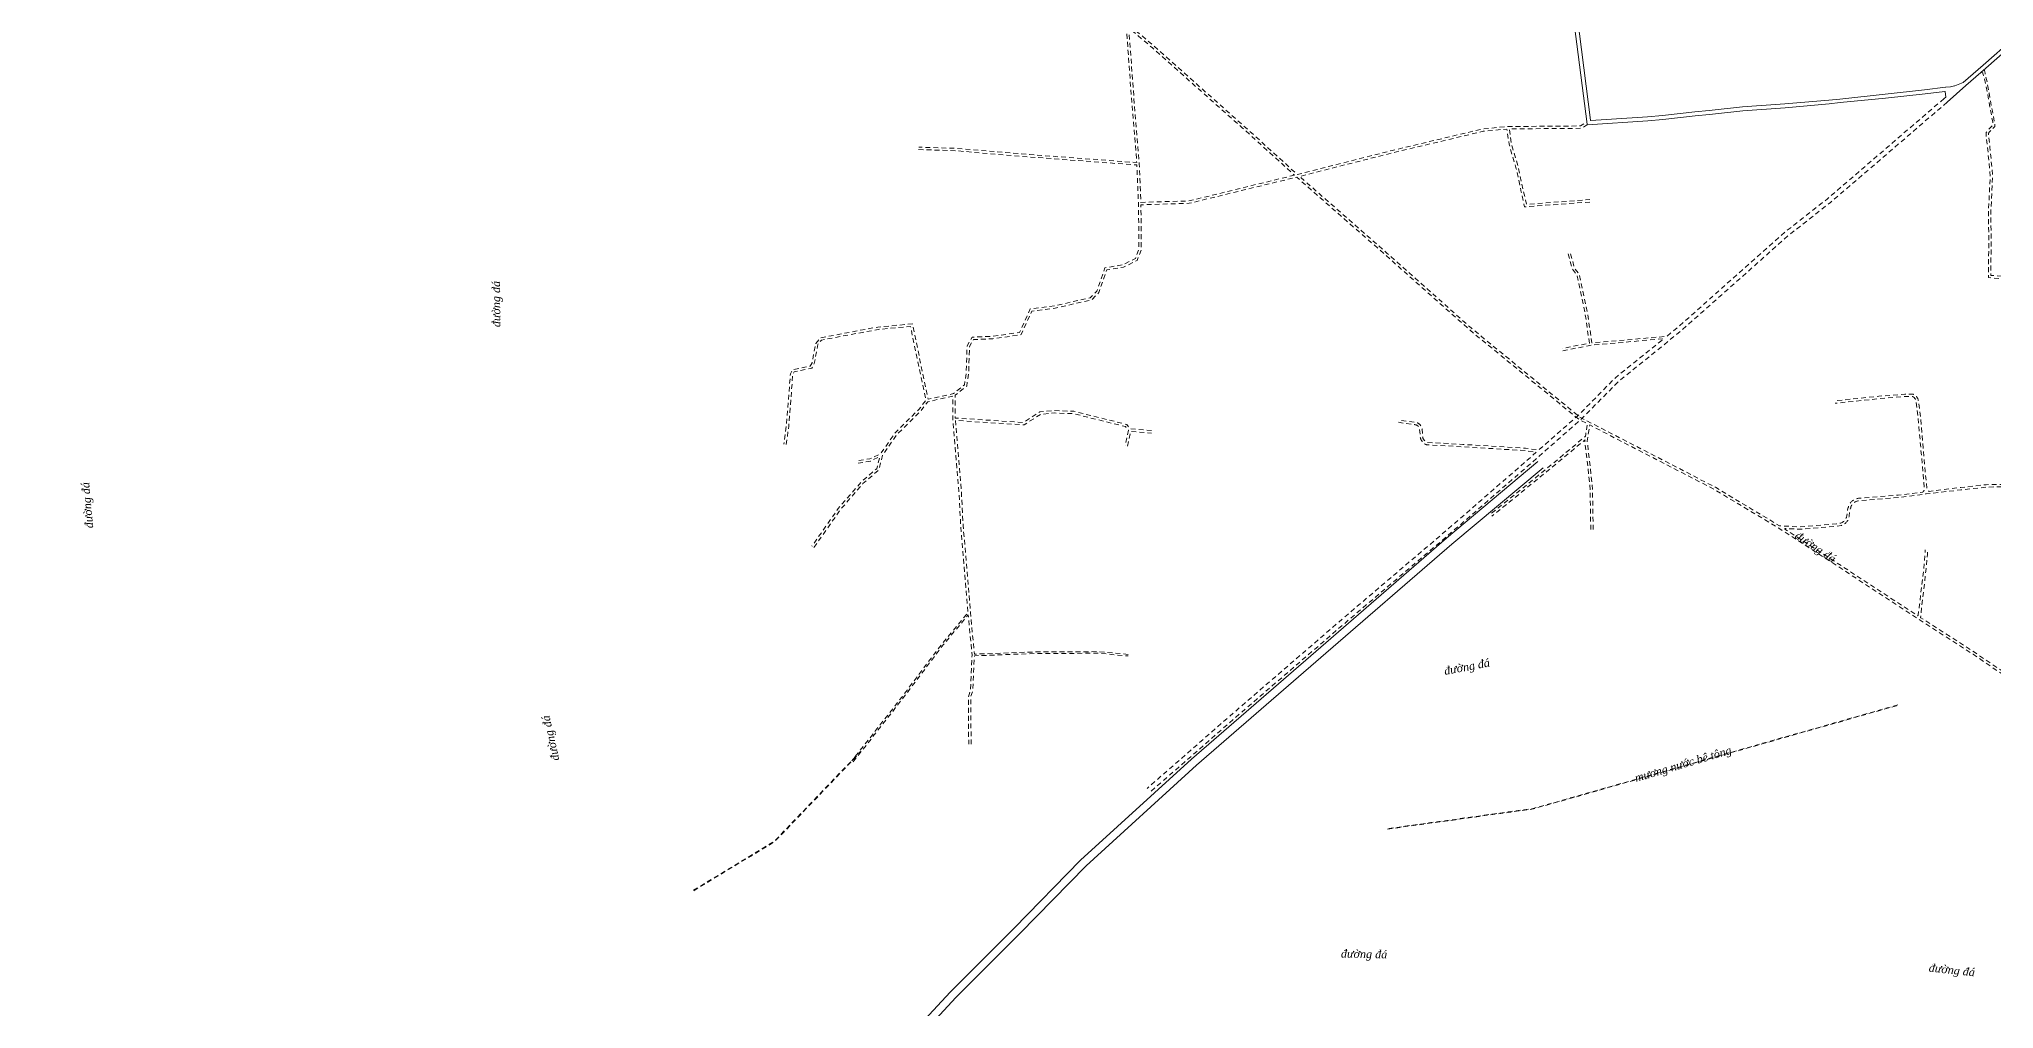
# Model space of a CAD drawing. Header units: metres. Extents: x 556238 to 587446, y 1177111 to 1219372.
# Drawn here: x 566224 to 568667, y 1206872 to 1208085 of the extents above; entities that cross this region are included whole.
import ezdxf

# ---------------------------------------------------------------- set-up
doc = ezdxf.new("R2010")
doc.units = ezdxf.units.M
doc.header["$MEASUREMENT"] = 0
doc.linetypes.add('Xr_Nen GT$0$MON', pattern=[10, 6, -4])
for name, color, linetype, lineweight in [('Xr_Nen GT$0$DUONG NHUA', 38, 'Continuous', 0), ('Xr_Nen GT$0$DUONG_DA', 38, 'Xr_Nen GT$0$MON', 0), ('Xr_Nen GT$1$SONG_HO', 250, 'Continuous', 0)]:
    doc.layers.add(name, color=color, linetype=linetype, lineweight=lineweight)
doc.styles.add('Xr_Nen GT$0$ROMANS', font='romans.shx')
doc.linetypes.add('Xr_Nen GT$1$TL_T', pattern='A,2,[130,ltypeshp.shx,S=1,R=0,X=0,Y=1],2', length=4)

msp = doc.modelspace()

# ---------------------------------------------------------------- linework, layer by layer
at = {"layer": 'Xr_Nen GT$0$DUONG NHUA', "flags": 128}
for points in [[(568141.50177, 1208113.60187), (568158.72694, 1207978.15529, 0.3959582672), (568159.2548, 1207977.71939), (568234.84124, 1207982.54585), (568253.415, 1207984.11632), (568293.91008, 1207988.68872), (568311.8827, 1207990.58009), (568353.48659, 1207995.18767), (568406.31976, 1207998.79196), (568461.35669, 1208003.86322), (568475.10963, 1208005.4475), (568531.70882, 1208010.86558), (568581.14355, 1208016.27776), (568605.83846, 1208019.34649, -0.4088991594), (568606.3951, 1208018.92098), (568607.28209, 1208012.7082, -0.2588644135), (568607.10899, 1208012.25491), (568604.83617, 1208010.34291)], [(568691.63912, 1208085.41934), (568653.6724, 1208052.24326), (568628.59842, 1208030.58554), (568618.15261, 1208026.14099, -0.0562824534), (568618.04508, 1208026.10892), (568613.08863, 1208025.22036), (568606.90154, 1208024.51703, 0.0026101161), (568606.89635, 1208024.51641), (568580.56315, 1208021.24409), (568531.19849, 1208015.83958), (568474.52189, 1208009.79277), (568460.81945, 1208008.27235), (568405.94551, 1208003.77805), (568353.04105, 1208000.1689), (568311.34587, 1207995.5512), (568293.36792, 1207993.65928), (568252.92377, 1207989.09262), (568234.47126, 1207987.53241), (568163.62245, 1207983.00846, -0.3959582672), (568163.09458, 1207983.44436), (568146.48988, 1208114.01195, 0.2173015321)], [(568608.79925, 1208005.83876), (568631.91438, 1208026.84276), (568656.9516, 1208048.46874), (568694.82693, 1208081.56495, 0.1056958308)]]:
    msp.add_lwpolyline(points, format="xyb", dxfattribs=at)
at = {"layer": 'Xr_Nen GT$0$DUONG_DA', "flags": 128}
for points in [[(567419.62661, 1208372.35385), (567503.81717, 1208376.78098, 0.4101770433), (567511.88217, 1208385.13131), (567511.51622, 1208420.04938), (567511.88948, 1208436.31853), (567510.55259, 1208445.41793, 0.4026397533), (567504.4289, 1208450.16427), (567369.75833, 1208450.89792), (567233.7629, 1208445.07838), (567316.68495, 1208368.21594), (567366.89854, 1208321.4599), (567468.08783, 1208219.61158), (567545.94934, 1208145.64289), (567585.32449, 1208103.52854), (567617.56067, 1208075.85489), (567729.89135, 1207976.07796), (567796.66012, 1207915.43504), (567915.14229, 1207945.48877), (568028.57311, 1207972.42572), (568059.77394, 1207975.3734), (568150.5644, 1207976.14575), (568158.4151, 1207980.60734)], [(568651.45531, 1208043.712), (568653.48145, 1208042.27611), (568654.83302, 1208037.03579), (568656.78781, 1208028.46247), (568659.16917, 1208016.67882), (568663.14928, 1207994.14606), (568665.66102, 1207981.12453), (568665.91959, 1207978.63472), (568665.51224, 1207976.94836), (568664.80802, 1207976.16857), (568659.49347, 1207970.78679), (568657.57188, 1207967.87448), (568657.57188, 1207963.78289), (568659.25072, 1207949.42677), (568662.66199, 1207912.52322), (568662.01859, 1207903.81036), (568660.37134, 1207868.66331), (568660.37187, 1207856.15146), (568660.92362, 1207835.77062), (568660.49815, 1207809.28919), (568660.35526, 1207786.46072), (568680.52032, 1207784.95157), (568699.08713, 1207783.04047, -0.1782046516), (568704.4837, 1207780.39842, -0.1519179006), (568707.27204, 1207774.78861, -0.0259866928), (568707.97861, 1207768.25904, 0.2269038436), (568711.95647, 1207761.01348, 0.1793657499), (568716.09832, 1207759.8783), (568732.01075, 1207760.90693), (568738.99668, 1207763.05882), (568745.82326, 1207765.44773), (568752.03508, 1207766.67286), (568775.50158, 1207766.84396), (568804.0883, 1207767.60912), (568808.91074, 1207768.03579)], [(568655.20956, 1208046.93199), (568656.13976, 1208042.093), (568657.23451, 1208037.38281), (568659.06816, 1208028.95168), (568661.09318, 1208017.12342), (568665.30835, 1207994.59343), (568667.82778, 1207981.44525), (568668.48522, 1207977.98472), (568668.24944, 1207975.50322), (568666.98964, 1207974.10823), (568661.83519, 1207968.88856), (568660.57188, 1207966.97393), (568660.57188, 1207963.95771), (568662.23463, 1207949.73911), (568665.67221, 1207912.55101), (568665.01341, 1207903.62964), (568663.37134, 1207868.59311), (568663.37187, 1207856.19212), (568663.92428, 1207835.78713), (568663.498, 1207809.2557), (568663.37274, 1207789.24328), (568680.7859, 1207787.94009), (568699.3943, 1207786.0247, -0.1782046516), (568706.65239, 1207782.47129, -0.1519179006), (568710.23384, 1207775.26583, -0.0259866928), (568710.97393, 1207768.42644, 0.2269038436), (568713.70559, 1207763.45081, 0.1816960671), (568715.86488, 1207762.86947), (568731.46496, 1207763.87791), (568738.05932, 1207765.90918), (568745.03359, 1207768.34978), (568751.73123, 1207769.67073), (568775.4505, 1207769.84367), (568803.90894, 1207770.6054), (568808.35797, 1207771.01954)], [(568162.37593, 1207880.97095), (568080.47901, 1207875.01509), (568076.50811, 1207893.22132), (568070.2185, 1207922.47954), (568061.29324, 1207953.27421), (568058.56933, 1207972.24624), (568029.06313, 1207969.45865), (567915.85771, 1207942.57523), (567799.38176, 1207913.03039), (567908.67521, 1207817.20908), (568013.73626, 1207723.65637), (568149.81504, 1207612.05509), (568319.12363, 1207524.37632), (568399.36205, 1207476.20978, 0.1237414366), (568399.59531, 1207476.13905), (568424.79821, 1207474.92403), (568470.35856, 1207478.75156), (568476.01624, 1207479.68074, 0.2802894022), (568483.41864, 1207489.14516), (568484.23995, 1207496.12105), (568485.19944, 1207498.91839, -0.1360481598), (568487.42223, 1207504.44887, -0.2076420669), (568498.72329, 1207510.7515), (568547.6657, 1207514.51939, 0.0129792867), (568547.69152, 1207514.52205), (568578.27256, 1207518.48122, 0.1918916545), (568580.20017, 1207521.51086), (568578.30858, 1207544.60781), (568575.79272, 1207573.36504), (568572.59083, 1207610.39599), (568569.90781, 1207631.66366, 0.2044171102), (568566.63471, 1207637.26574, 0.1692881715), (568564.40897, 1207637.96242), (568556.20167, 1207637.87494), (568523.58695, 1207635.2248), (568468.97142, 1207629.4766)], [(568810.34828, 1207767.69199), (568811.27148, 1207762.9839), (568812.20616, 1207755.20369), (568812.81822, 1207748.02212), (568812.90516, 1207737.93052), (568811.57925, 1207722.77055), (568810.13654, 1207700.83637), (568807.75173, 1207675.07214), (568806.01208, 1207652.31051), (568805.06669, 1207636.31404), (568802.89114, 1207606.40323), (568801.189, 1207577.31057), (568799.31975, 1207557.19899), (568798.22415, 1207544.2284, -0.1035253929), (568795.56093, 1207535.32276, -0.185682153), (568791.71134, 1207532.03587, -0.079648118), (568787.97577, 1207531.3539), (568769.85515, 1207531.49446), (568754.63186, 1207530.28101), (568729.34969, 1207529.27653), (568701.3746, 1207528.3256), (568657.57983, 1207527.62971), (568625.65904, 1207524.1596), (568586.09526, 1207519.24804, -0.1800271144), (568583.40037, 1207523.10074), (568581.29791, 1207544.86074), (568578.78144, 1207573.62499), (568575.57461, 1207610.71307), (568572.88422, 1207632.03915, 0.2044171102), (568568.42329, 1207639.67426, 0.1678357168), (568564.3498, 1207640.96196), (568556.06403, 1207640.87365), (568523.30843, 1207638.21205), (568468.65741, 1207632.46012)], [(568128.48817, 1207695.12732), (568164.23484, 1207701.96501), (568254.66116, 1207710.17728), (568194.23682, 1207661.34357), (568146.59795, 1207613.3393), (568098.43316, 1207571.01932), (568081.91397, 1207573.20919), (568003.48106, 1207578.02915), (567958.92755, 1207580.4865, -0.1105620714), (567956.78936, 1207581.66148, -0.2272354201), (567953.13584, 1207589.1628), (567952.50284, 1207596.9641, 0.4076375729), (567942.47938, 1207605.67917), (567923.36391, 1207608.58603)], [(567922.91289, 1207605.62012), (567942.36985, 1207602.66134, -0.420513005), (567949.51267, 1207596.72148), (567950.13722, 1207589.02423, 0.223198526), (567954.86623, 1207579.35803, 0.1193329276), (567958.45764, 1207577.50786), (568003.30644, 1207575.03422), (568081.61244, 1207570.22206), (568095.32868, 1207568.29157), (568072.92514, 1207548.6067), (567985.05194, 1207472.26178), (567860.14643, 1207365.9516), (567721.47652, 1207246.29101), (567608.80767, 1207147.88914)], [(568166.41977, 1207471.48246), (568165.62582, 1207516.485), (568165.85553, 1207520.20918), (568162.73356, 1207549.9144), (568158.96965, 1207581.93413), (568160.02228, 1207589.82389), (568162.12534, 1207602.30162), (568317.66037, 1207521.75568), (568398.22717, 1207473.39202), (568485.98073, 1207416.58014, -0.0015151644), (568485.98327, 1207416.57848), (568573.16572, 1207359.38353), (568641.11248, 1207315.81177), (568670.08242, 1207295.83838), (568713.69191, 1207267.79566), (568760.91131, 1207236.74074), (568806.10284, 1207207.17794), (568880.04723, 1207158.5669), (568887.65099, 1207152.73056), (568939.82788, 1207118.77992), (568964.26812, 1207103.23481), (568976.80821, 1207094.4629, 0.0474556005), (568990.50818, 1207086.69945), (569016.03491, 1207075.31411), (569027.08322, 1207069.60035, -0.0105106342), (569028.89096, 1207066.53696, -0.0973631758), (569030.45596, 1207060.78314), (569032.22589, 1207053.40473), (569033.4497, 1207046.28937), (569034.01495, 1207034.20139), (569038.33938, 1206988.0063), (569041.41302, 1206940.14851), (569042.90708, 1206917.5975, -0.4411613366), (569042.39569, 1206917.06461), (568990.06759, 1206918.37129), (568943.39167, 1206918.64995), (568892.44965, 1206919.27466), (568828.77967, 1206917.99681), (568771.52145, 1206917.28849), (568723.42504, 1206918.15576)], [(568718.09521, 1207351.58639), (568716.68225, 1207337.09024), (568718.17384, 1207334.3767), (568724.02054, 1207333.43665), (568765.43058, 1207329.20119), (568779.71892, 1207327.90317, 0.3340012756), (568783.99121, 1207330.43792), (568784.6995, 1207336.88143), (568786.03113, 1207346.91957), (568786.41455, 1207357.79145), (568787.81355, 1207383.50755), (568789.04025, 1207417.09953), (568791.04635, 1207446.30383), (568792.97359, 1207472.39998), (568795.53513, 1207508.86589), (568795.57565, 1207520.05111), (568795.35183, 1207525.12202), (568795.29421, 1207525.78086, 0.3265786562), (568787.9941, 1207528.35367), (568769.96291, 1207528.49354), (568754.81066, 1207527.28574), (568729.46019, 1207526.27855), (568701.4494, 1207525.3264), (568657.76617, 1207524.63229), (568625.99557, 1207521.17851), (568582.21135, 1207516.05246), (568547.95579, 1207511.53143, -0.013612254), (568547.92871, 1207511.5286), (568499.02062, 1207507.76627, 0.2076420669), (568489.80577, 1207502.62713, 0.1455505319), (568488.15249, 1207498.28129), (568487.18183, 1207495.4514), (568486.39806, 1207488.79437, -0.2861234186), (568476.77896, 1207476.76582), (568470.7278, 1207475.77201), (568424.85179, 1207471.91797), (568406.36303, 1207472.8093, 0.7662249334), (568406.06723, 1207471.89016), (568487.61873, 1207419.09351, -0.0015151646), (568487.62126, 1207419.09186), (568571.624, 1207363.98292, 0.5506090478), (568572.3935, 1207364.33212), (568574.26197, 1207377.76977), (568579.12388, 1207419.88331), (568581.27506, 1207441.05246), (568581.42361, 1207446.2175)], [(569130.53837, 1207173.10493), (569123.18153, 1207161.25395), (569119.50987, 1207156.16456), (569115.6733, 1207149.65864), (569111.49151, 1207139.60677), (569107.62014, 1207134.01335), (569100.09631, 1207126.07587), (569056.59735, 1207093.36133), (569038.67347, 1207080.77919), (569030.17688, 1207072.76379, -0.3002179316), (569029.6343, 1207072.66901), (569017.25692, 1207078.05394), (568991.73182, 1207089.43855, -0.0474501156), (568978.52778, 1207096.92116), (568965.93374, 1207105.73082), (568941.45104, 1207121.30294), (568889.38501, 1207155.18144), (568881.78685, 1207161.01347), (568807.74799, 1207209.68662), (568762.55669, 1207239.24926), (568715.32748, 1207270.31064), (568671.74558, 1207298.33562), (568642.77409, 1207318.31008), (568575.68105, 1207361.33439, -0.2860946081), (568575.4542, 1207361.81217), (568577.24124, 1207377.41757), (568582.10644, 1207419.55962), (568584.27069, 1207440.85743), (568584.42237, 1207446.13125)]]:
    msp.add_lwpolyline(points, format="xyb", dxfattribs=at)
for points in [[(567370.93029, 1208167.08212), (567371.28457, 1208238.34292), (567372.80133, 1208286.71231), (567391.59453, 1208292.34659), (567465.99017, 1208217.46642), (567543.81866, 1208143.52911), (567582.82707, 1208101.80701), (567590.02404, 1208002.07527), (567595.98174, 1207930.35531), (567462.08586, 1207940.3273), (567369.88932, 1207948.11897), (567323.47104, 1207949.6115)], [(568608.74788, 1208005.79335), (568463.02924, 1207880.50469), (568410.45746, 1207839.26541), (568275.49405, 1207719.29949), (568198.26399, 1207656.88374), (568150.71232, 1207608.96735), (568076.8729, 1207544.08835), (567988.96404, 1207467.71244), (567864.05084, 1207361.39572), (567725.40991, 1207241.76014), (567612.75452, 1207143.37004)], [(568604.83617, 1208010.34291), (568459.21986, 1207885.14223), (568406.60915, 1207843.87242), (568271.61313, 1207723.87752), (568258.20756, 1207713.04341), (568164.70172, 1207705.01976), (568159.08257, 1207743.3403), (568149.24787, 1207790.18506), (568143.03643, 1207798.67859), (568137.90502, 1207816.946)], [(568159.4242, 1207977.7302), (568151.36917, 1207973.15248), (568061.57964, 1207972.38865), (568064.23301, 1207953.90803), (568073.12931, 1207923.21326), (568079.44016, 1207893.85622), (568082.85579, 1207878.19586), (568162.15833, 1207883.96305)], [(567323.37463, 1207946.61305), (567369.71468, 1207945.12303), (567461.84814, 1207937.3367), (567596.17918, 1207927.3323), (567598.20428, 1207878.97801), (567598.70318, 1207822.25541), (567594.25137, 1207810.20307), (567578.29844, 1207802.41565), (567556.28513, 1207798.70425), (567546.081, 1207769.43495), (567537.84297, 1207761.37077), (567493.42122, 1207751.28224), (567462.73741, 1207747.36387), (567449.55728, 1207717.93514), (567415.66807, 1207713.02352), (567390.16527, 1207712.09783), (567383.94393, 1207701.15559), (567382.84424, 1207666.89087), (567380.70779, 1207652.54315), (567367.00586, 1207641.56339), (567335.2479, 1207634.48988), (567315.66083, 1207728.69925), (567272.2384, 1207724.67519), (567200.37089, 1207711.22724), (567194.72384, 1207704.30177), (567190.15394, 1207680.09921), (567188.00187, 1207676.02008), (567165.65602, 1207671.41605), (567163.14725, 1207666.12384), (567158.08363, 1207601.05635), (567155.07184, 1207578.21599)], [(567614.46818, 1207595.2197), (567587.94665, 1207597.42825), (567583.668, 1207602.92151), (567517.36466, 1207619.41899), (567493.33271, 1207620.27667), (567474.72729, 1207618.55776), (567454.41148, 1207605.43138), (567369.23306, 1207610.9777), (567369.17351, 1207639.45602), (567383.50181, 1207650.93771), (567385.83712, 1207666.62093), (567386.91858, 1207700.3178), (567391.94621, 1207709.1605), (567415.93841, 1207710.03135), (567451.62072, 1207715.20286), (567464.78727, 1207744.60128), (567493.94465, 1207748.32472), (567539.33503, 1207758.63323), (567548.68223, 1207767.78317), (567558.53374, 1207796.04102), (567579.22478, 1207799.52949), (567596.64863, 1207808.03493), (567601.7079, 1207821.73184), (567601.21685, 1207877.56196), (567661.68399, 1207879.42755), (567795.8456, 1207912.14093), (567906.68879, 1207814.96092), (568012.45574, 1207720.77963), (568148.32384, 1207609.44892), (568159.32725, 1207603.75065), (568157.05544, 1207590.27169), (568156.77181, 1207588.14576), (568109.16425, 1207548.39282), (568037.89404, 1207490.60399)], [(568135.01681, 1207816.13468), (568140.29484, 1207797.34531), (568146.4447, 1207788.93598), (568156.12766, 1207742.81398), (568161.73968, 1207704.54212), (568127.92455, 1207698.0739)], [(567158.04609, 1207577.8238), (567161.06837, 1207600.74365), (567166.09525, 1207665.33908), (567167.72621, 1207668.77957), (567189.99438, 1207673.36759), (567193.01806, 1207679.09879), (567197.53038, 1207702.99644), (567202.00201, 1207708.48038), (567272.6536, 1207721.70081), (567313.26917, 1207725.46475), (567332.48006, 1207633.06471), (567323.61275, 1207621.56155), (567293.91779, 1207592.34818), (567276.00487, 1207566.34735), (567262.41744, 1207560.0696), (567247.21065, 1207557.57474)], [(567192.57099, 1207449.06662), (567225.41206, 1207496.11261), (567253.81914, 1207528.95606), (567273.64065, 1207545.96706), (567278.39382, 1207564.52703), (567296.22582, 1207590.41039), (567325.86322, 1207619.56715), (567334.94535, 1207631.34898), (567366.17591, 1207638.30502), (567366.23613, 1207609.5082), (567373.72659, 1207519.39291), (567376.03435, 1207476.14416), (567385.16407, 1207367.59264), (567352.44982, 1207328.51332), (567302.62384, 1207262.41208), (567240.12624, 1207182.51857)], [(567585.39508, 1207315.47775), (567548.23027, 1207318.91432), (567469.88753, 1207318.60093), (567393.05557, 1207315.7617), (567388.1451, 1207367.94413), (567379.02765, 1207476.34984), (567376.71996, 1207519.59714), (567369.37499, 1207607.9621), (567455.20639, 1207602.37326), (567475.73671, 1207615.63824), (567493.41755, 1207617.27173), (567516.94444, 1207616.43208), (567581.938, 1207600.26049), (567585.5584, 1207595.61235), (567581.59322, 1207576.34707)], [(567584.53162, 1207575.74229), (567588.36821, 1207594.38276), (567614.21922, 1207592.23004)], [(568163.42023, 1207471.42954), (568162.62418, 1207516.551), (568162.84583, 1207520.1443), (568159.75192, 1207549.58248), (568155.94622, 1207581.95774), (568156.18499, 1207583.74741), (568111.0705, 1207546.07621), (568039.78349, 1207488.27376)], [(567247.69634, 1207554.61432), (567263.30553, 1207557.1752), (567274.77083, 1207562.47247), (567270.9691, 1207547.62763), (567251.69607, 1207531.08734), (567223.04122, 1207497.95743), (567190.11106, 1207450.78381)], [(567241.70152, 1207181.28629), (567304.21016, 1207261.19392), (567354.01618, 1207327.26868), (567385.42841, 1207364.79265), (567390.1447, 1207314.6737), (567388.10138, 1207271.10551), (567385.51345, 1207262.60837), (567385.97204, 1207203.09044)], [(567388.97196, 1207203.11356), (567388.5169, 1207262.17296), (567391.08052, 1207270.59028), (567393.10524, 1207313.76217), (567469.92847, 1207316.60107), (567548.14199, 1207316.91395), (567585.21092, 1207313.48625)], [(568547.33029, 1207252.44615), (568091.59985, 1207122.89972), (567908.48713, 1207097.53245), (567908.56947, 1207096.93813), (568091.72365, 1207122.31114), (568547.49435, 1207251.86901)], [(567042.06193, 1207020.60053), (567143.20266, 1207081.92909), (567250.79382, 1207194.24825)], [(567042.37303, 1207020.08748), (567143.58131, 1207081.457), (567251.22711, 1207193.83321)]]:
    msp.add_lwpolyline(points, dxfattribs=at)
msp.add_lwpolyline([(567793.14902, 1207914.57131), (567661.27801, 1207882.41645), (567601.14061, 1207880.56104), (567599.1194, 1207928.82251), (567593.01509, 1208002.30741), (567586.0403, 1208098.96023), (567615.58733, 1208073.59511), (567727.88665, 1207973.84604)], close=True, dxfattribs=at)
at = {"layer": 'Xr_Nen GT$1$SONG_HO', "linetype": 'Xr_Nen GT$1$TL_T', "flags": 128}
msp.add_lwpolyline([(568097.40935, 1207556.55347), (567983.13661, 1207460.88656), (567819.64304, 1207319.14163), (567664.20152, 1207184.50473), (567525.65761, 1207058.29349), (567442.74699, 1206973.40215), (567362.71463, 1206893.41774), (567236.38622, 1206756.93345), (567024.36629, 1206535.49566), (566892.36519, 1206396.73594), (566696.70333, 1206191.52395), (566637.60318, 1206127.75732), (566475.43521, 1205953.87497), (566318.55491, 1205786.81439), (566173.85626, 1205632.12266), (566095.25904, 1205550.96277), (566092.82957, 1205546.57542), (566091.655, 1205538.741), (566096.46354, 1205535.59359), (566102.44261, 1205544.00602), (566181.1001, 1205625.22815), (566325.85127, 1205779.97603), (566482.73663, 1205947.042), (566644.92693, 1206120.94828), (566703.9896, 1206184.67447), (566899.60658, 1206389.83941), (567031.60046, 1206528.59153), (567243.66766, 1206750.07869), (567369.92125, 1206886.48215), (567449.85874, 1206966.37174), (567532.60773, 1207051.09759), (567670.84331, 1207177.02795), (567826.19368, 1207311.58589), (567989.62203, 1207453.27429), (568103.82859, 1207548.88578)], dxfattribs=at)

# ---------------------------------------------------------------- texts
at = {"layer": 'Xr_Nen GT$0$DUONG_DA', "char_height": 10, "attachment_point": 1, "style": 'Xr_Nen GT$0$ROMANS'}
for s, insert, rotation in [('{\\fTimes New Roman|b0|i1|c0|p18;đường đá }', (566790.57727, 1207724.53977), 90.31883068), ('{\\fTimes New Roman|b0|i1|c0|p18;đường đá }', (566281.93387, 1207472.67828), 95.11389847), ('{\\fTimes New Roman|b0|i1|c0|p18;đường đá }', (568423.00528, 1207469.8704), 326.46739912), ('{\\fTimes New Roman|b0|i1|c0|p18;đường đá }', (567979.18546, 1207299.53925), 10.87523817), ('{\\fTimes New Roman|b0|i1|c0|p18;đường đá }', (566864.73044, 1207181.41203), 102.623591), ('{\\fTimes New Roman|b0|i1|c0|p18;mương nước bê tông }', (568217.192, 1207165.49666), 16.51537637), ('{\\fTimes New Roman|b0|i1|c0|p18;đường đá }', (567851.26521, 1206946.55471), 358.8538952), ('{\\fTimes New Roman|b0|i1|c0|p18;đường đá }', (568586.46084, 1206928.95755), 354.00965102)]:
    msp.add_mtext_dynamic_manual_height_columns(s, width=183.3391287, gutter_width=100, heights=[0], dxfattribs=dict(at, insert=insert, rotation=rotation))

doc.saveas('drawing.dxf')
